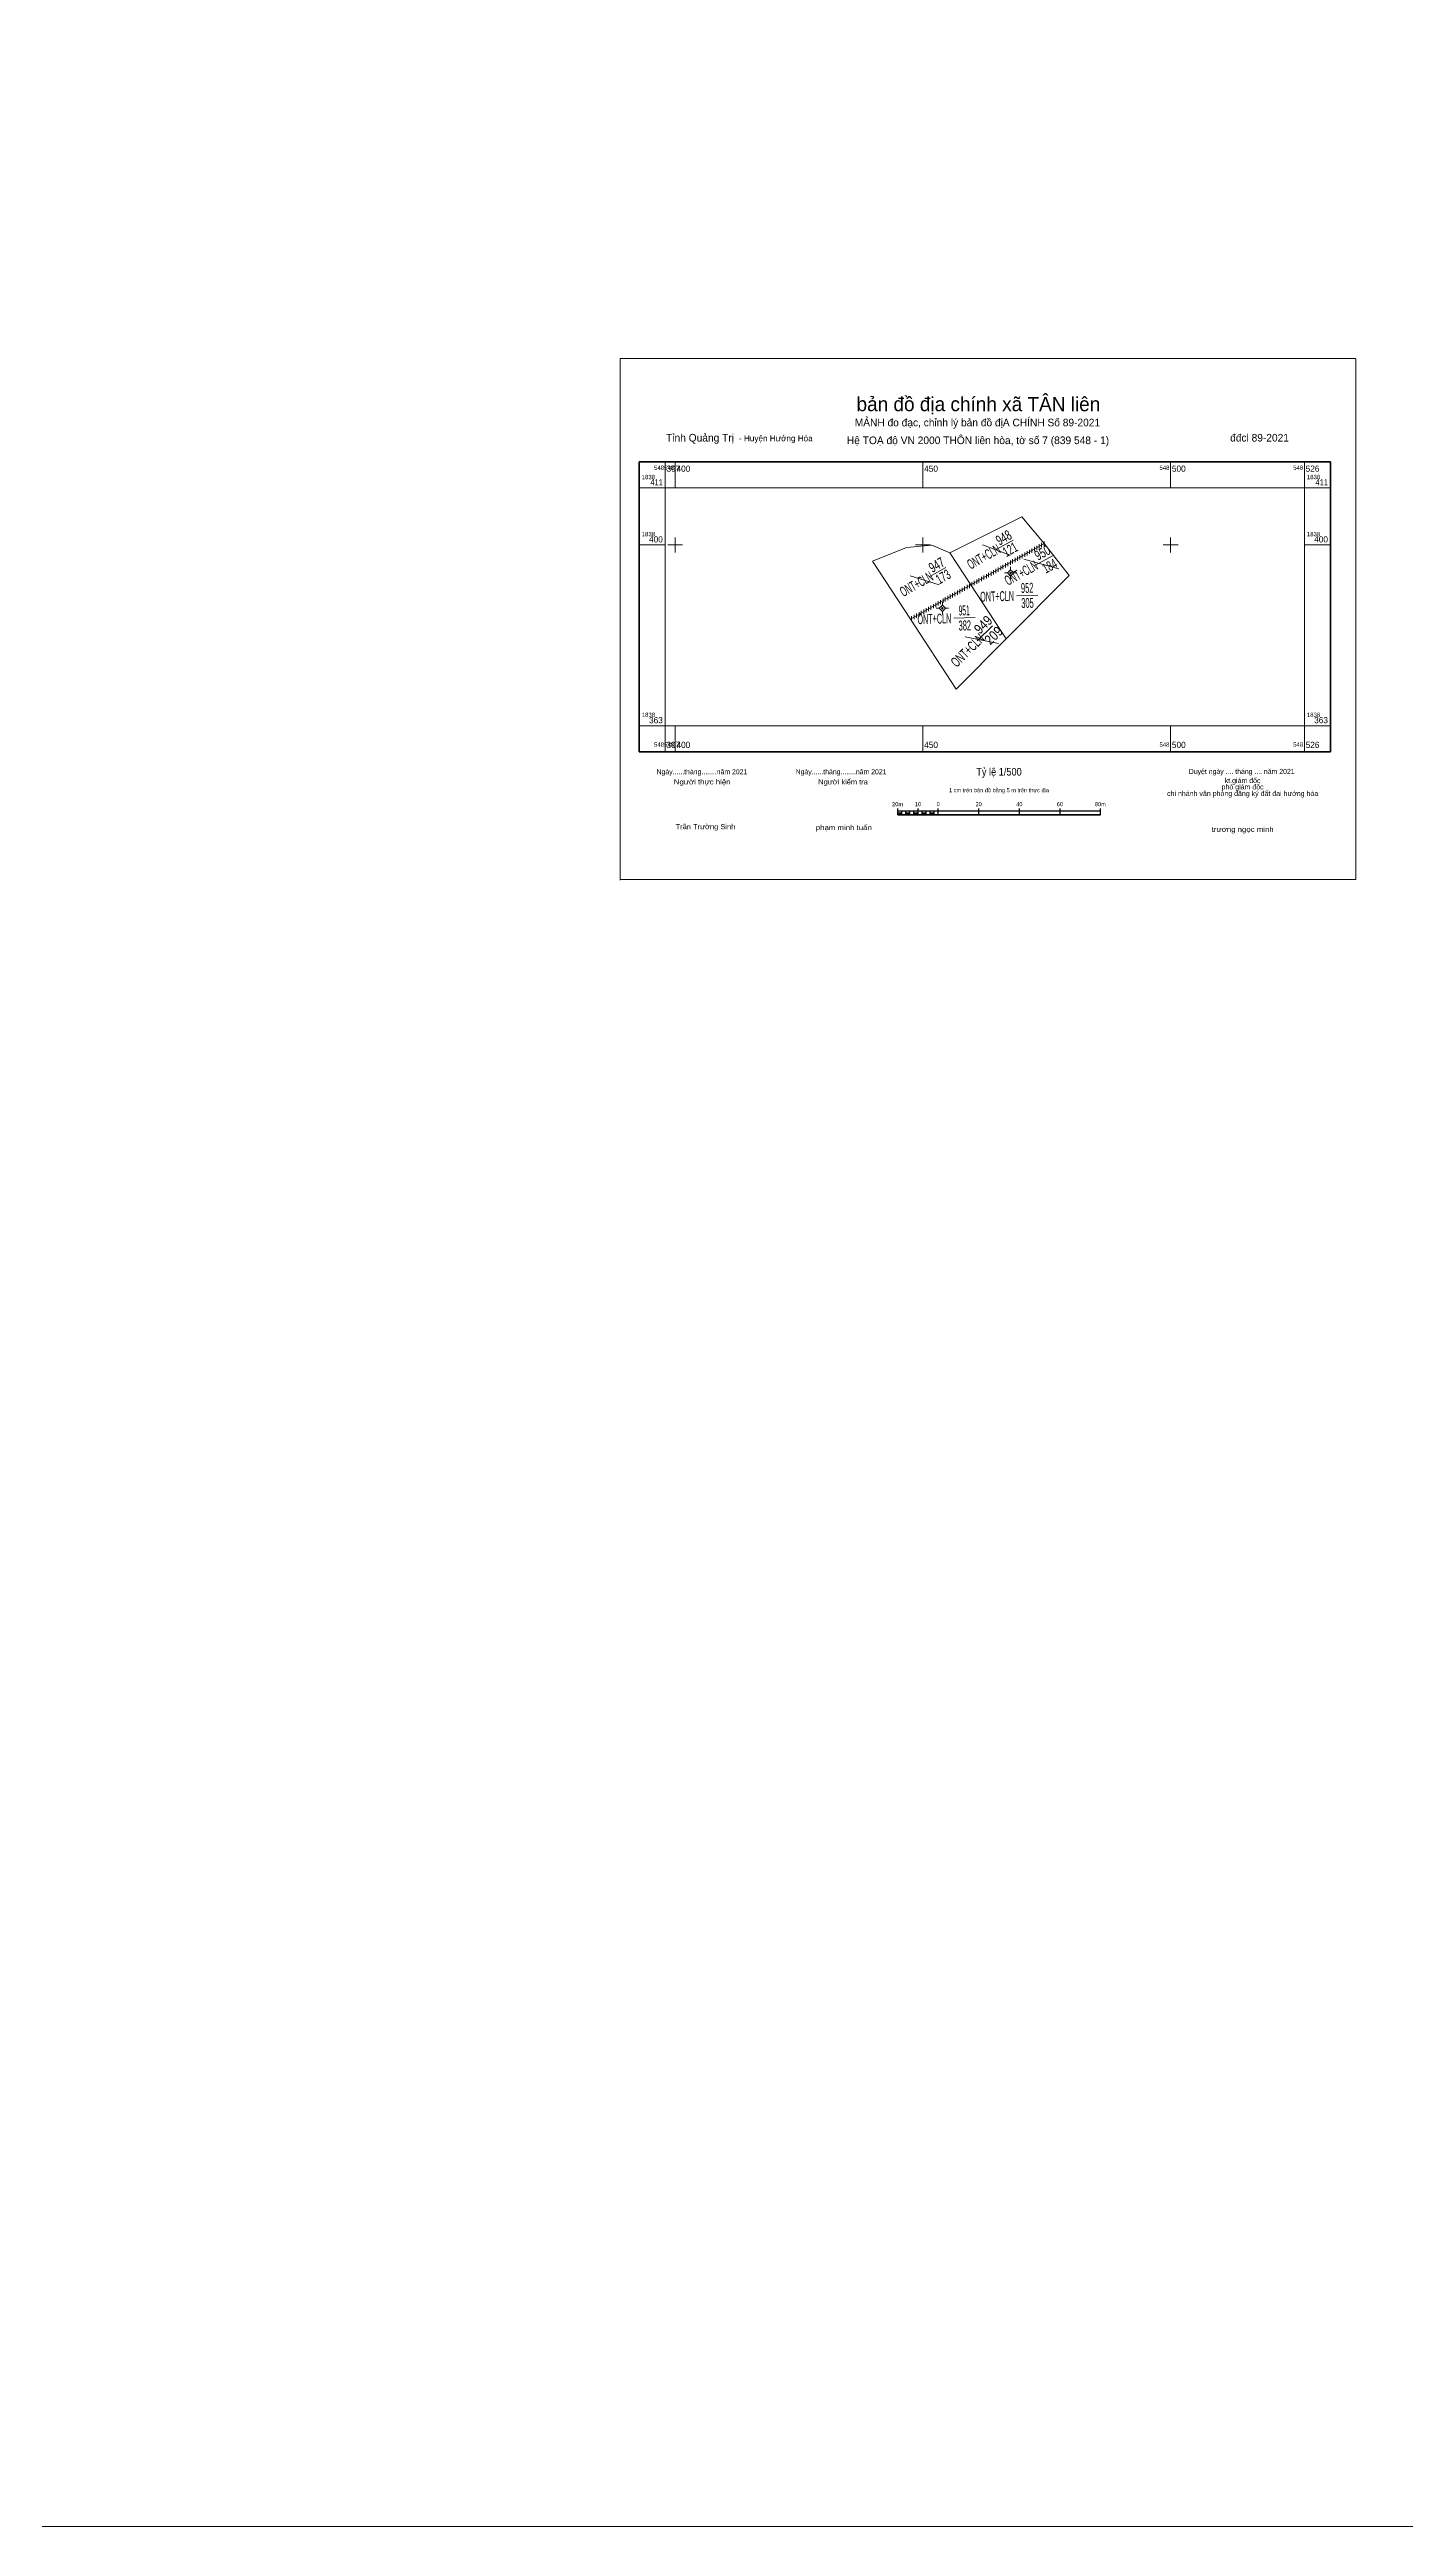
# Model space of a CAD drawing. Header units: metres. Extents: x 548000 to 549000, y 1838000 to 1839000.
# Drawn here: x 548274 to 548547, y 1838000 to 1838500 of the extents above; entities that cross this region are included whole.
import ezdxf
from ezdxf.enums import TextEntityAlignment as Align

# ---------------------------------------------------------------- set-up
doc = ezdxf.new("R2010")
doc.units = ezdxf.units.M
doc.header["$LTSCALE"] = 0.5
for name, color, linetype, lineweight in [('1', 7, 'Continuous', 13), ('10', 7, 'Continuous', 13), ('11', 7, 'Continuous', 13), ('13', 7, 'Continuous', 13), ('2', 7, 'Continuous', 25), ('63', 7, 'Continuous', 13)]:
    doc.layers.add(name, color=color, linetype=linetype, lineweight=lineweight)
doc.layers.add('4', color=7, linetype='Continuous')

msp = doc.modelspace()

# ---------------------------------------------------------------- hatches: boundary and pattern name
at = {"layer": '11'}
for points in [[(548467.8465, 1838394.3433, 1), (548467.5465, 1838394.3433, 1)], [(548454.0795, 1838387.2085, 1), (548453.7795, 1838387.2085, 1)]]:
    msp.add_hatch(color=256, dxfattribs=at).paths.add_polyline_path(points)
at = {"layer": '2'}
for points in [[(548444.91, 1838345.53), (548445.73, 1838345.53), (548445.73, 1838345.94), (548444.91, 1838345.94)], [(548446.55, 1838345.53), (548447.37, 1838345.53), (548447.37, 1838345.94), (548446.55, 1838345.94)], [(548448.19, 1838345.53), (548449.01, 1838345.53), (548449.01, 1838345.94), (548448.19, 1838345.94)], [(548449.83, 1838345.53), (548450.64, 1838345.53), (548450.64, 1838345.94), (548449.83, 1838345.94)], [(548451.46, 1838345.53), (548452.28, 1838345.53), (548452.28, 1838345.94), (548451.46, 1838345.94)]]:
    msp.add_hatch(color=256, dxfattribs=at).paths.add_polyline_path(points)

# ---------------------------------------------------------------- linework, layer by layer
at = {"layer": '1'}
for p, q in [((548388.9, 1838437.65), (548537.4, 1838437.65)), ((548464.81, 1838399.07), (548468.18, 1838400.98)), ((548473.48, 1838400.14), (548473.48, 1838399.27)), ((548473.93, 1838400.39), (548473.93, 1838399.53)), ((548473.93, 1838400.39), (548473.93, 1838399.53)), ((548474.45, 1838400.69), (548474.45, 1838399.82)), ((548451.24, 1838393.55), (548454.62, 1838395.47)), ((548461.99, 1838399.99), (548467.6, 1838397.93)), ((548464.74, 1838395.2), (548464.74, 1838394.33)), ((548465.19, 1838395.46), (548465.19, 1838394.59)), ((548465.19, 1838395.46), (548465.19, 1838394.59)), ((548465.71, 1838395.75), (548465.71, 1838394.88)), ((548466.16, 1838396.01), (548466.16, 1838395.14)), ((548466.16, 1838396.01), (548466.16, 1838395.14)), ((548466.68, 1838396.3), (548466.68, 1838395.43)), ((548467.14, 1838396.55), (548467.14, 1838395.69)), ((548467.14, 1838396.55), (548467.14, 1838395.69)), ((548467.65, 1838396.85), (548467.65, 1838395.98)), ((548468.11, 1838397.1), (548468.11, 1838396.24)), ((548468.11, 1838397.1), (548468.11, 1838396.24)), ((548468.62, 1838397.39), (548468.62, 1838396.53)), ((548469.08, 1838397.65), (548469.08, 1838396.78)), ((548469.08, 1838397.65), (548469.08, 1838396.78)), ((548469.59, 1838397.94), (548469.59, 1838397.08)), ((548470.05, 1838398.2), (548470.05, 1838397.33)), ((548470.05, 1838398.2), (548470.05, 1838397.33)), ((548470.38, 1838397.14), (548477.46, 1838395.17)), ((548470.56, 1838398.49), (548470.56, 1838397.62)), ((548471.02, 1838398.75), (548471.02, 1838397.88)), ((548471.02, 1838398.75), (548471.02, 1838397.88)), ((548471.02, 1838398.75), (548471.02, 1838397.88)), ((548471.53, 1838399.04), (548471.53, 1838398.17)), ((548471.99, 1838399.3), (548471.99, 1838398.43)), ((548471.99, 1838399.3), (548471.99, 1838398.43)), ((548472.48, 1838395.79), (548476.26, 1838397.87)), ((548472.51, 1838399.59), (548472.51, 1838398.72)), ((548472.96, 1838399.84), (548472.96, 1838398.98)), ((548472.96, 1838399.84), (548472.96, 1838398.98)), ((548472.96, 1838399.84), (548472.96, 1838398.98)), ((548447.43, 1838393.77), (548453.26, 1838391.97)), ((548456, 1838390.27), (548456, 1838389.4)), ((548456.46, 1838390.52), (548456.46, 1838389.65)), ((548456.46, 1838390.52), (548456.46, 1838389.65)), ((548456.98, 1838390.81), (548456.98, 1838389.95)), ((548457.43, 1838391.07), (548457.43, 1838390.2)), ((548457.43, 1838391.07), (548457.43, 1838390.2)), ((548457.95, 1838391.36), (548457.95, 1838390.5)), ((548458.4, 1838391.62), (548458.4, 1838390.75)), ((548458.4, 1838391.62), (548458.4, 1838390.75)), ((548458.92, 1838391.91), (548458.92, 1838391.04)), ((548459.37, 1838392.17), (548459.37, 1838391.3)), ((548459.37, 1838392.17), (548459.37, 1838391.3)), ((548459.89, 1838392.46), (548459.89, 1838391.59)), ((548460.34, 1838392.72), (548460.34, 1838391.85)), ((548460.34, 1838392.72), (548460.34, 1838391.85)), ((548460.86, 1838393.01), (548460.86, 1838392.14)), ((548461.31, 1838393.26), (548461.31, 1838392.4)), ((548461.31, 1838393.26), (548461.31, 1838392.4)), ((548461.83, 1838393.56), (548461.83, 1838392.69)), ((548462.28, 1838393.81), (548462.28, 1838392.95)), ((548462.28, 1838393.81), (548462.28, 1838392.95)), ((548462.8, 1838394.1), (548462.8, 1838393.24)), ((548463.25, 1838394.36), (548463.25, 1838393.49)), ((548463.25, 1838394.36), (548463.25, 1838393.49)), ((548463.77, 1838394.65), (548463.77, 1838393.79)), ((548464.22, 1838394.91), (548464.22, 1838394.04)), ((548464.22, 1838394.91), (548464.22, 1838394.04)), ((548447.72, 1838385.59), (548447.72, 1838384.72)), ((548448.24, 1838385.88), (548448.24, 1838385.01)), ((548448.69, 1838386.13), (548448.69, 1838385.27)), ((548448.69, 1838386.13), (548448.69, 1838385.27)), ((548449.21, 1838386.43), (548449.21, 1838385.56)), ((548449.66, 1838386.68), (548449.66, 1838385.82)), ((548449.66, 1838386.68), (548449.66, 1838385.82)), ((548450.18, 1838386.98), (548450.18, 1838386.11)), ((548450.63, 1838387.23), (548450.63, 1838386.36)), ((548450.63, 1838387.23), (548450.63, 1838386.36)), ((548451.15, 1838387.52), (548451.15, 1838386.66)), ((548451.61, 1838387.78), (548451.61, 1838386.91)), ((548451.61, 1838387.78), (548451.61, 1838386.91)), ((548452.12, 1838388.07), (548452.12, 1838387.2)), ((548452.58, 1838388.33), (548452.58, 1838387.46)), ((548452.58, 1838388.33), (548452.58, 1838387.46)), ((548453.09, 1838388.62), (548453.09, 1838387.75)), ((548453.55, 1838388.88), (548453.55, 1838388.01)), ((548453.55, 1838388.88), (548453.55, 1838388.01)), ((548454.06, 1838389.17), (548454.06, 1838388.3)), ((548454.52, 1838389.43), (548454.52, 1838388.56)), ((548454.52, 1838389.43), (548454.52, 1838388.56)), ((548455.03, 1838389.72), (548455.03, 1838388.85)), ((548455.49, 1838389.97), (548455.49, 1838389.11)), ((548455.49, 1838389.97), (548455.49, 1838389.11)), ((548458.53, 1838381.46), (548465.24, 1838380.12)), ((548460.97, 1838380.63), (548464.06, 1838383.64))]:
    msp.add_line(p, q, dxfattribs=at)
for points in [[(548388.86, 1838332.3), (548388.86, 1838437.3), (548388.9, 1838437.65)], [(548537.4, 1838437.49), (548537.4, 1838332.49), (548388.9, 1838332.49)], [(548474.46, 1838400.26), (548459.67, 1838391.91), (548447.46, 1838385.01)]]:
    msp.add_lwpolyline(points, dxfattribs=at)
at = {"layer": '10'}
for points in [[(548466.79, 1838381.02), (548479.52, 1838393.81), (548474.46, 1838400.26), (548474.46, 1838400.26), (548469.99, 1838405.65), (548455.45, 1838398.37)], [(548455.45, 1838398.37), (548451.78, 1838399.95), (548446.67, 1838399.51), (548439.8, 1838396.73), (548447.46, 1838385.01), (548456.69, 1838370.87), (548466.79, 1838381.02)], [(548455.45, 1838398.37), (548459.67, 1838391.91), (548466.79, 1838381.02)]]:
    msp.add_lwpolyline(points, dxfattribs=at)
at = {"layer": '11'}
for p, q in [((548467.7, 1838395.59), (548467.7, 1838394.97)), ((548467.07, 1838394.34), (548466.45, 1838394.34)), ((548467.7, 1838393.72), (548467.7, 1838393.09)), ((548468.95, 1838394.34), (548468.32, 1838394.34)), ((548453.3, 1838387.21), (548452.68, 1838387.21)), ((548453.93, 1838388.46), (548453.93, 1838387.83)), ((548453.93, 1838386.58), (548453.93, 1838385.96)), ((548455.18, 1838387.21), (548454.55, 1838387.21))]:
    msp.add_line(p, q, dxfattribs=at)
for points in [[(548467.7, 1838394.97), (548467.07, 1838394.34), (548467.7, 1838393.72), (548468.32, 1838394.34)], [(548453.93, 1838387.83), (548453.3, 1838387.21), (548453.93, 1838386.58), (548454.55, 1838387.21)]]:
    msp.add_lwpolyline(points, close=True, dxfattribs=at)
for centre in [(548467.6965, 1838394.3433), (548453.9295, 1838387.2085)]:
    msp.add_circle(centre, 0.15, dxfattribs=at)
at = {"layer": '13'}
for p, q in [((548456.24, 1838385.21), (548460.56, 1838385.32)), ((548468.9, 1838389.75), (548473.22, 1838389.87))]:
    msp.add_line(p, q, dxfattribs=at)
at = {"layer": '2'}
for p, q in [((548444.91, 1838345.53), (548444.91, 1838346.76)), ((548444.91, 1838346.35), (548485.86, 1838346.35)), ((548445.73, 1838345.53), (548445.73, 1838346.35)), ((548446.55, 1838345.53), (548446.55, 1838346.35)), ((548447.37, 1838345.53), (548447.37, 1838346.35)), ((548448.19, 1838345.53), (548448.19, 1838346.35)), ((548449.01, 1838345.53), (548449.01, 1838346.76)), ((548449.83, 1838345.53), (548449.83, 1838346.35)), ((548450.64, 1838345.53), (548450.64, 1838346.35)), ((548451.46, 1838345.53), (548451.46, 1838346.35)), ((548452.28, 1838345.53), (548452.28, 1838346.35)), ((548453.1, 1838345.53), (548453.1, 1838346.76)), ((548461.29, 1838345.53), (548461.29, 1838346.76)), ((548469.48, 1838345.53), (548469.48, 1838346.76)), ((548477.67, 1838345.53), (548477.67, 1838346.76)), ((548485.86, 1838345.53), (548485.86, 1838346.76))]:
    msp.add_line(p, q, dxfattribs=at)
at = {"layer": '2', "lineweight": 53}
msp.add_line((548444.91, 1838345.53), (548485.86, 1838345.53), dxfattribs=at)
at = {"layer": '2', "lineweight": 13}
for points in [[(548444.91, 1838345.53), (548445.73, 1838345.53), (548445.73, 1838345.94), (548444.91, 1838345.94)], [(548446.55, 1838345.53), (548447.37, 1838345.53), (548447.37, 1838345.94), (548446.55, 1838345.94)], [(548448.19, 1838345.53), (548449.01, 1838345.53), (548449.01, 1838345.94), (548448.19, 1838345.94)], [(548449.83, 1838345.53), (548450.64, 1838345.53), (548450.64, 1838345.94), (548449.83, 1838345.94)], [(548451.46, 1838345.53), (548452.28, 1838345.53), (548452.28, 1838345.94), (548451.46, 1838345.94)]]:
    msp.add_lwpolyline(points, close=True, dxfattribs=at)
at = {"layer": '63'}
for p, q in [((548397.99, 1838411.52), (548397.99, 1838416.77)), ((548400, 1838411.52), (548400, 1838416.77)), ((548450, 1838411.52), (548450, 1838416.77)), ((548500, 1838411.52), (548500, 1838416.77)), ((548527, 1838411.52), (548527, 1838416.77)), ((548397.99, 1838411.52), (548392.74, 1838411.52)), ((548527, 1838411.52), (548532.25, 1838411.52)), ((548397.99, 1838400), (548392.74, 1838400)), ((548398.5, 1838400), (548401.5, 1838400)), ((548400, 1838398.5), (548400, 1838401.5)), ((548448.5, 1838400), (548451.5, 1838400)), ((548450, 1838398.5), (548450, 1838401.5)), ((548498.5, 1838400), (548501.5, 1838400)), ((548500, 1838398.5), (548500, 1838401.5)), ((548527, 1838400), (548532.25, 1838400)), ((548397.99, 1838363.51), (548392.74, 1838363.51)), ((548397.99, 1838363.51), (548397.99, 1838358.26)), ((548400, 1838363.51), (548400, 1838358.26)), ((548450, 1838363.51), (548450, 1838358.26)), ((548500, 1838363.51), (548500, 1838358.26)), ((548527, 1838363.51), (548527, 1838358.26)), ((548527, 1838363.51), (548532.25, 1838363.51))]:
    msp.add_line(p, q, dxfattribs=at)
for points in [[(548000, 1839000), (549000, 1839000), (549000, 1838000), (548000, 1838000)], [(548397.99, 1838411.52), (548527, 1838411.52), (548527, 1838363.51), (548397.99, 1838363.51)]]:
    msp.add_lwpolyline(points, close=True, dxfattribs=at)
at = {"layer": '63', "lineweight": 70}
msp.add_lwpolyline([(548392.74, 1838416.77), (548532.25, 1838416.77), (548532.25, 1838358.26), (548392.74, 1838358.26)], close=True, dxfattribs=at)

# ---------------------------------------------------------------- texts
at = {"layer": '1'}
for rotation, width, p in [(29.582, 0.55, (548465.8427, 1838398.5083)), (28.79, 0.55, (548473.4168, 1838395.1643)), (29.582, 0.55, (548452.2727, 1838392.9883)), (44.29, 0.65, (548462.6434, 1838380.8649))]:
    msp.add_text('ONT+CLN', height=2, rotation=rotation, dxfattribs=dict(at, width=width)).set_placement(p, align=Align.RIGHT)
for s, rotation, width, p in [('948', 29.582, 0.7, (548466.7913, 1838400.6001)), ('121', 29.582, 0.65, (548468.1013, 1838398.213)), ('947', 29.582, 0.7, (548453.2513, 1838395.1001)), ('173', 29.582, 0.65, (548454.5763, 1838392.7172)), ('950', 28.79, 0.7, (548474.5934, 1838397.5427)), ('184', 28.79, 0.65, (548476.0684, 1838394.88)), ('949', 44.29, 0.85, (548462.8417, 1838383.1876)), ('209', 44.29, 0.85, (548464.9617, 1838381.0076))]:
    msp.add_text(s, height=2, rotation=rotation, dxfattribs=dict(at, width=width)).set_placement(p, align=Align.CENTER)
at = {"layer": '13'}
for s, width, p in [('952', 0.45, (548471.0623, 1838390.3275)), ('951', 0.4, (548458.3523, 1838385.7861))]:
    msp.add_text(s, height=2, rotation=1.587, dxfattribs=dict(at, width=width)).set_placement(p, align=Align.CENTER)
at = {"layer": '2'}
for s, height, p in [('bản đồ địa chính xã TÂN liên', 2.865, (548461.195, 1838427)), ('MẢNH đo đạc, chỉnh lý bản đồ địA CHÍNH Số 89-2021', 1.535, (548461, 1838423.94)), ('Hệ TOẠ độ VN 2000 THÔN liên hòa, tờ số 7 (839 548 - 1)', 1.539, (548461.115, 1838420.35)), ('1 cm trên bản đồ bằng 5 m trên thực địa', 0.8188, (548465.35, 1838350.08)), ('chi nhánh văn phòng đăng ký đất đai hướng hóa', 1.024, (548514.535, 1838349.31)), ('phó giám đốc', 1.024, (548514.525, 1838350.65)), ('kt.giám đốc', 1.024, (548514.525, 1838351.93))]:
    msp.add_text(s, height=height, dxfattribs=at).set_placement(p, align=Align.CENTER)
for s, height, p in [('Tỉnh Quảng Trị ', 1.539, (548398.14, 1838420.87)), ('- Huyện Hướng Hóa', 1.228, (548412.88, 1838420.91))]:
    msp.add_text(s, height=height, dxfattribs=at).set_placement(p)
msp.add_text(' đđcl 89-2021', height=1.535, dxfattribs=at).set_placement((548523.88, 1838420.87), align=Align.RIGHT)
at = {"layer": '2', "width": 0.5}
for p in [(548468.4046, 1838388.7264), (548455.7446, 1838384.1864)]:
    msp.add_text('ONT+CLN', height=2, rotation=1.587, dxfattribs=at).set_placement(p, align=Align.RIGHT)
at = {"layer": '2'}
for s, height, width, p in [('Tỷ lệ 1/500', 1.54, 0.9, (548465.355, 1838353.44)), ('Ngày......tháng........năm 2021', 1.024, 0.85, (548405.395, 1838353.7)), ('Người thực hiện', 1.024, 1.15, (548405.44, 1838351.66)), ('Ngày......tháng........năm 2021', 1.024, 0.85, (548433.475, 1838353.7)), ('Người kiểm tra', 1.024, 1.1, (548433.875, 1838351.66)), ('Duyệt ngày .... tháng .... năm 2021', 1.024, 0.85, (548514.35, 1838353.77)), ('20m', 0.8188, 0.95, (548444.875, 1838347.26)), ('10', 0.8188, 0.95, (548448.975, 1838347.26)), ('0', 0.8188, 0.9, (548453.07, 1838347.26)), ('20', 0.8188, 0.95, (548461.255, 1838347.26)), ('40', 0.8188, 0.95, (548469.455, 1838347.26)), ('60', 0.8188, 0.95, (548477.635, 1838347.26)), ('80m', 0.8188, 0.95, (548485.825, 1838347.26)), ('Trần Trường Sinh', 1.024, 1.1, (548406.1, 1838342.62)), ('phạm minh tuấn', 1.024, 1.15, (548434.025, 1838342.44)), ('trương ngọc minh', 1.024, 1.15, (548514.545, 1838342.07))]:
    msp.add_text(s, height=height, dxfattribs=dict(at, width=width)).set_placement(p, align=Align.CENTER)
at = {"layer": '4', "width": 0.45}
for s, p in [('305', (548471.1373, 1838387.2871)), ('382', (548458.4823, 1838382.7475))]:
    msp.add_text(s, height=2, rotation=1.587, dxfattribs=at).set_placement(p, align=Align.CENTER)
at = {"layer": '63'}
for s, height, p in [('548', 0.875, (548397.74, 1838415.15)), ('548', 0.875, (548399.76, 1838415.15)), ('548', 0.875, (548499.76, 1838415.15)), ('548', 0.875, (548526.75, 1838415.15)), ('400', 1.25, (548397.5, 1838400.5)), ('400', 1.25, (548531.76, 1838400.5)), ('363', 1.25, (548397.5, 1838364.01)), ('363', 1.25, (548531.75, 1838364.01)), ('548', 0.875, (548397.74, 1838359.26)), ('548', 0.875, (548399.76, 1838359.26)), ('548', 0.875, (548499.76, 1838359.26)), ('548', 0.875, (548526.75, 1838359.26))]:
    msp.add_text(s, height=height, dxfattribs=at).set_placement(p, align=Align.RIGHT)
for s, height, p in [('397', 1.25, (548398.24, 1838414.77)), ('400', 1.25, (548400.25, 1838414.77)), ('450', 1.25, (548450.25, 1838414.77)), ('500', 1.25, (548500.25, 1838414.77)), ('526', 1.25, (548527.25, 1838414.77)), ('1838', 0.875, (548393.24, 1838413.27)), ('1838', 0.875, (548527.5, 1838413.27)), ('1838', 0.875, (548393.24, 1838401.75)), ('1838', 0.875, (548527.5, 1838401.75)), ('1838', 0.875, (548393.24, 1838365.26)), ('1838', 0.875, (548527.5, 1838365.26)), ('397', 1.25, (548398.24, 1838359.01)), ('400', 1.25, (548400.25, 1838359.01)), ('450', 1.25, (548450.25, 1838359.01)), ('500', 1.25, (548500.25, 1838359.01)), ('526', 1.25, (548527.25, 1838359.01))]:
    msp.add_text(s, height=height, dxfattribs=at).set_placement(p)
at = {"layer": '63', "width": 0.9}
for p in [(548397.5, 1838412.02), (548531.76, 1838412.02)]:
    msp.add_text('411', height=1.25, dxfattribs=at).set_placement(p, align=Align.RIGHT)

doc.saveas('drawing.dxf')
